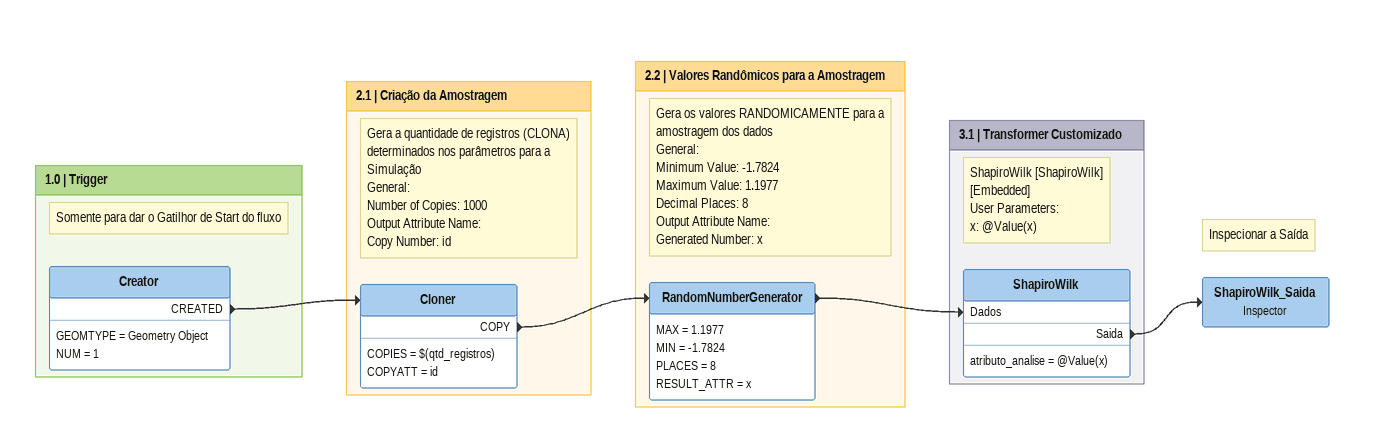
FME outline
Note: Inspecionar a Saída
ShapiroWilk_Saida: Inspector

Bookmark: 1.0 | Trigger
Note: Somente para dar o Gatilhor de Start do fluxo
Creator
    GEOMTYPE = Geometry Object
    NUM = 1
    CREATED -> Cloner

Bookmark: 2.1 | Criação da Amostragem
Note: Gera a quantidade de registros (CLONA) determinados nos parâmetros para a Simulação / General: / Number of Copies: 1000 / Output Attribute Name: / Copy Number: id
Cloner
    COPIES = $(qtd_registros)
    COPYATT = id
    COPY -> RandomNumberGenerator

Bookmark: 2.2 | Valores Randômicos para a Amostragem
Note: Gera os valores RANDOMICAMENTE para a amostragem dos dados / General: / Minimum Value: -1.7824 / Maximum Value: 1.1977 / Decimal Places: 8 / Output Attribute Name: / Generated Number: x
RandomNumberGenerator
    MAX = 1.1977
    MIN = -1.7824
    PLACES = 8
    RESULT_ATTR = x
    -> ShapiroWilk [Dados]

Bookmark: 3.1 | Transformer Customizado
Note: ShapiroWilk [ShapiroWilk] / [Embedded] / User Parameters: / x: @Value(x)
ShapiroWilk
    atributo_analise = @Value(x)
    Saida -> ShapiroWilk_Saida
